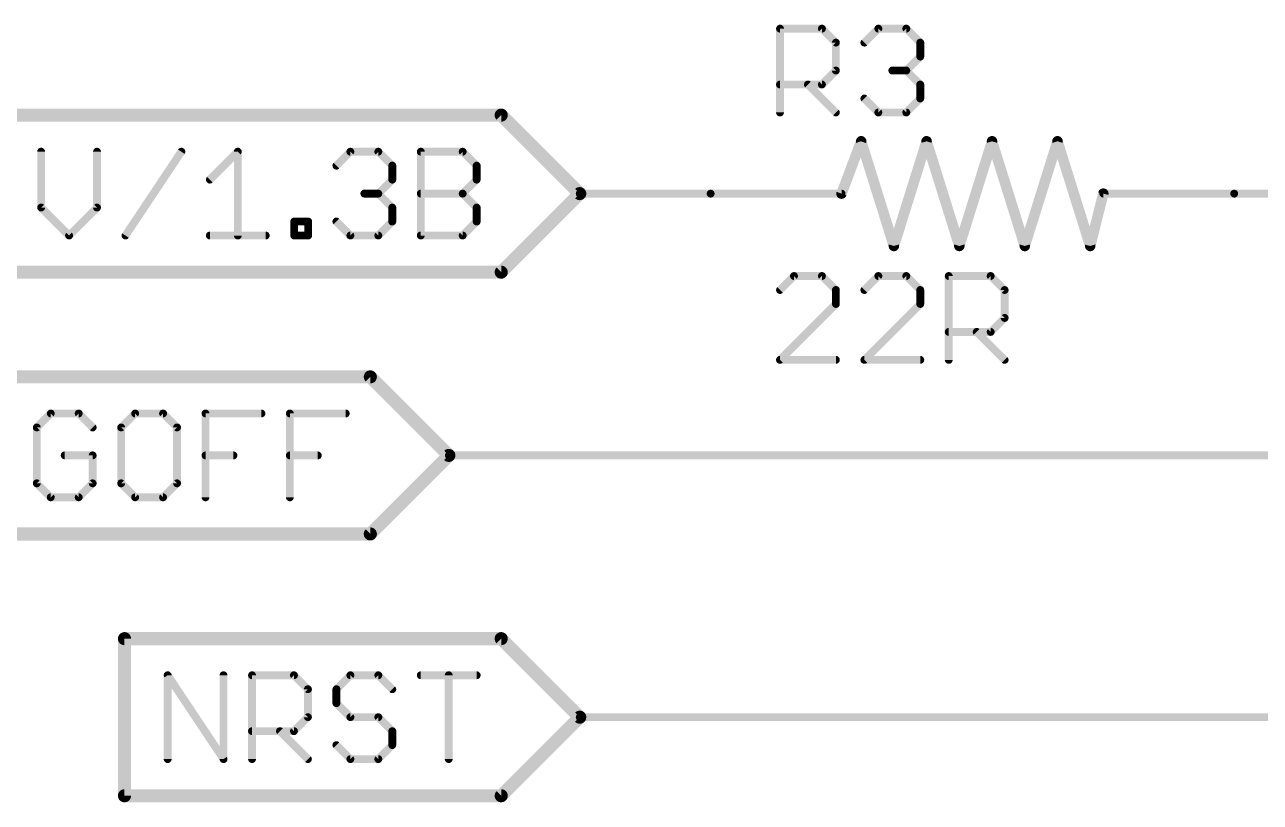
# Model space of a CAD drawing. Extents: x 0 to 388, y 0 to 261.
# Drawn here: x 45.11 to 69.09, y 171.07 to 186.16 of the extents above; entities that cross this region are included whole.
import ezdxf

# ---------------------------------------------------------------- set-up
doc = ezdxf.new("R2010")
doc.units = 0
for name, color, linetype in [('91', 94, 'CONTINUOUS'), ('94', 14, 'CONTINUOUS'), ('95', 251, 'CONTINUOUS'), ('96', 251, 'CONTINUOUS')]:
    doc.layers.add(name, color=color, linetype=linetype)

msp = doc.modelspace()

# ---------------------------------------------------------------- linework, layer by layer
at = {"layer": '91', "const_width": 0.1524}
for points in [[(58.42, 182.88), (55.88, 182.88)], [(73.66, 182.88), (68.58, 182.88)], [(76.2, 177.8), (53.34, 177.8)], [(81.28, 172.72), (55.88, 172.72)]]:
    msp.add_lwpolyline(points, dxfattribs=at)
at = {"layer": '91', "const_width": 0.0762}
for points in [[(55.88, 182.9181, 1), (55.88, 182.8419)], [(58.42, 182.8419, 1), (58.42, 182.9181)], [(68.58, 182.9181, 1), (68.58, 182.8419)], [(53.34, 177.8381, 1), (53.34, 177.7619)], [(55.88, 172.7581, 1), (55.88, 172.6819)]]:
    msp.add_lwpolyline(points, format="xyb", dxfattribs=at)
at = {"layer": '94'}
for points, const_width in [([(60.96, 182.88), (61.341, 183.896)], 0.2032), ([(61.341, 183.896), (61.976, 181.864)], 0.2032), ([(61.976, 181.864), (62.611, 183.896)], 0.2032), ([(62.611, 183.896), (63.246, 181.864)], 0.2032), ([(63.246, 181.864), (63.881, 183.896)], 0.2032), ([(63.881, 183.896), (64.516, 181.864)], 0.2032), ([(64.516, 181.864), (65.151, 183.896)], 0.2032), ([(65.151, 183.896), (65.786, 181.864)], 0.2032), ([(58.42, 182.88), (60.96, 182.88)], 0.1524), ([(65.786, 181.864), (66.04, 182.88)], 0.2032), ([(68.58, 182.88), (66.04, 182.88)], 0.1524)]:
    msp.add_lwpolyline(points, dxfattribs=dict(at, const_width=const_width))
for points, const_width in [([(61.3895, 183.9112, 1), (61.2925, 183.8808)], 0.1016), ([(61.3886, 183.8782, 1), (61.2934, 183.9138)], 0.1016), ([(62.6595, 183.9112, 1), (62.5625, 183.8808)], 0.1016), ([(62.6595, 183.8808, 1), (62.5625, 183.9112)], 0.1016), ([(63.9295, 183.9112, 1), (63.8325, 183.8808)], 0.1016), ([(63.9295, 183.8808, 1), (63.8325, 183.9112)], 0.1016), ([(65.1995, 183.9112, 1), (65.1025, 183.8808)], 0.1016), ([(65.1995, 183.8808, 1), (65.1025, 183.9112)], 0.1016), ([(58.42, 182.9181, 1), (58.42, 182.8419)], 0.0762), ([(60.9124, 182.8978, 1), (61.0076, 182.8622)], 0.1016), ([(60.96, 182.8419, 1), (60.96, 182.9181)], 0.0762), ([(66.0893, 182.8677, 1), (65.9907, 182.8923)], 0.1016), ([(66.04, 182.9181, 1), (66.04, 182.8419)], 0.0762), ([(68.58, 182.8419, 1), (68.58, 182.9181)], 0.0762), ([(61.9275, 181.8792, 1), (62.0245, 181.8488)], 0.1016), ([(61.9275, 181.8488, 1), (62.0245, 181.8792)], 0.1016), ([(63.1975, 181.8792, 1), (63.2945, 181.8488)], 0.1016), ([(63.1975, 181.8488, 1), (63.2945, 181.8792)], 0.1016), ([(64.4675, 181.8792, 1), (64.5645, 181.8488)], 0.1016), ([(64.4675, 181.8488, 1), (64.5645, 181.8792)], 0.1016), ([(65.7367, 181.8763, 1), (65.8353, 181.8517)], 0.1016), ([(65.7375, 181.8488, 1), (65.8345, 181.8792)], 0.1016)]:
    msp.add_lwpolyline(points, format="xyb", dxfattribs=dict(at, const_width=const_width))
at = {"layer": '95'}
for points, const_width in [([(59.7662, 184.4548), (59.7662, 186.0818)], 0.1524), ([(59.7662, 186.0818), (60.5797, 186.0818)], 0.1524), ([(60.5797, 186.0818), (60.8509, 185.8106)], 0.1524), ([(61.4034, 185.8106), (61.6745, 186.0818)], 0.1524), ([(61.6745, 186.0818), (62.2169, 186.0818)], 0.1524), ([(62.2169, 186.0818), (62.488, 185.8106)], 0.1524), ([(60.8509, 185.8106), (60.8509, 185.2683)], 0.1524), ([(62.488, 185.8106), (62.488, 185.5395)], 0.1524), ([(62.488, 185.5395), (62.2169, 185.2683)], 0.1524), ([(60.8509, 185.2683), (60.5797, 184.9971)], 0.1524), ([(62.2169, 185.2683), (61.9457, 185.2683)], 0.1524), ([(62.2169, 185.2683), (62.488, 184.9971)], 0.1524), ([(60.5797, 184.9971), (59.7662, 184.9971)], 0.1524), ([(60.3085, 184.9971), (60.8509, 184.4548)], 0.1524), ([(62.488, 184.9971), (62.488, 184.726)], 0.1524), ([(61.6745, 184.4548), (61.4034, 184.726)], 0.1524), ([(62.488, 184.726), (62.2169, 184.4548)], 0.1524), ([(54.356, 184.404), (29.8552, 184.404)], 0.254), ([(55.88, 182.88), (54.356, 184.404)], 0.254), ([(62.2169, 184.4548), (61.6745, 184.4548)], 0.1524), ([(45.4278, 183.6942), (45.4278, 182.6095)], 0.1524), ([(46.5125, 182.6095), (46.5125, 183.6942)], 0.1524), ([(47.065, 182.0672), (48.1496, 183.6942)], 0.1524), ([(48.7021, 183.1519), (49.2444, 183.6942)], 0.1524), ([(49.2444, 183.6942), (49.2444, 182.0672)], 0.1524), ([(51.1578, 183.423), (51.429, 183.6942)], 0.1524), ([(51.429, 183.6942), (51.9713, 183.6942)], 0.1524), ([(51.9713, 183.6942), (52.2425, 183.423)], 0.1524), ([(52.795, 182.0672), (52.795, 183.6942)], 0.1524), ([(52.795, 183.6942), (53.6085, 183.6942)], 0.1524), ([(53.6085, 183.6942), (53.8797, 183.423)], 0.1524), ([(52.2425, 183.423), (52.2425, 183.1519)], 0.1524), ([(53.8797, 183.423), (53.8797, 183.1519)], 0.1524), ([(52.2425, 183.1519), (51.9713, 182.8807)], 0.1524), ([(53.8797, 183.1519), (53.6085, 182.8807)], 0.1524), ([(51.9713, 182.8807), (51.7002, 182.8807)], 0.1524), ([(51.9713, 182.8807), (52.2425, 182.6095)], 0.1524), ([(52.795, 182.8807), (53.6085, 182.8807)], 0.1524), ([(53.6085, 182.8807), (53.8797, 182.6095)], 0.1524), ([(55.88, 182.88), (54.356, 181.356)], 0.254), ([(45.4278, 182.6095), (45.9701, 182.0672)], 0.1524), ([(45.9701, 182.0672), (46.5125, 182.6095)], 0.1524), ([(52.2425, 182.6095), (52.2425, 182.3384)], 0.1524), ([(53.8797, 182.6095), (53.8797, 182.3384)], 0.1524), ([(50.3393, 182.0672), (50.3393, 182.3384)], 0.1524), ([(50.3393, 182.3384), (50.6104, 182.3384)], 0.1524), ([(50.6104, 182.3384), (50.6104, 182.0672)], 0.1524), ([(51.429, 182.0672), (51.1578, 182.3384)], 0.1524), ([(52.2425, 182.3384), (51.9713, 182.0672)], 0.1524), ([(53.8797, 182.3384), (53.6085, 182.0672)], 0.1524), ([(48.7021, 182.0672), (49.7868, 182.0672)], 0.1524), ([(50.6104, 182.0672), (50.3393, 182.0672)], 0.1524), ([(51.9713, 182.0672), (51.429, 182.0672)], 0.1524), ([(53.6085, 182.0672), (52.795, 182.0672)], 0.1524), ([(54.356, 181.356), (29.8552, 181.356)], 0.254), ([(51.816, 179.324), (33.0453, 179.324)], 0.254), ([(53.34, 177.8), (51.816, 179.324)], 0.254), ([(45.6147, 178.6142), (45.3435, 178.343)], 0.1524), ([(46.157, 178.6142), (45.6147, 178.6142)], 0.1524), ([(46.4282, 178.343), (46.157, 178.6142)], 0.1524), ([(47.2519, 178.6142), (46.9807, 178.343)], 0.1524), ([(47.7942, 178.6142), (47.2519, 178.6142)], 0.1524), ([(48.0654, 178.343), (47.7942, 178.6142)], 0.1524), ([(48.6179, 176.9872), (48.6179, 178.6142)], 0.1524), ([(48.6179, 178.6142), (49.7025, 178.6142)], 0.1524), ([(50.255, 176.9872), (50.255, 178.6142)], 0.1524), ([(50.255, 178.6142), (51.3397, 178.6142)], 0.1524), ([(45.3435, 178.343), (45.3435, 177.2584)], 0.1524), ([(46.9807, 178.343), (46.9807, 177.2584)], 0.1524), ([(48.0654, 177.2584), (48.0654, 178.343)], 0.1524), ([(53.34, 177.8), (51.816, 176.276)], 0.254), ([(46.4282, 177.8007), (45.8859, 177.8007)], 0.1524), ([(46.4282, 177.2584), (46.4282, 177.8007)], 0.1524), ([(48.6179, 177.8007), (49.1602, 177.8007)], 0.1524), ([(50.255, 177.8007), (50.7973, 177.8007)], 0.1524), ([(45.3435, 177.2584), (45.6147, 176.9872)], 0.1524), ([(46.157, 176.9872), (46.4282, 177.2584)], 0.1524), ([(46.9807, 177.2584), (47.2519, 176.9872)], 0.1524), ([(47.7942, 176.9872), (48.0654, 177.2584)], 0.1524), ([(45.6147, 176.9872), (46.157, 176.9872)], 0.1524), ([(47.2519, 176.9872), (47.7942, 176.9872)], 0.1524), ([(51.816, 176.276), (33.0453, 176.276)], 0.254), ([(54.356, 174.244), (47.0454, 174.244)], 0.254), ([(47.0454, 171.196), (47.0454, 174.244)], 0.254), ([(55.88, 172.72), (54.356, 174.244)], 0.254), ([(47.8836, 171.9072), (47.8836, 173.5342)], 0.1524), ([(47.8836, 173.5342), (48.9682, 171.9072)], 0.1524), ([(48.9682, 171.9072), (48.9682, 173.5342)], 0.1524), ([(49.5207, 171.9072), (49.5207, 173.5342)], 0.1524), ([(49.5207, 173.5342), (50.3342, 173.5342)], 0.1524), ([(50.3342, 173.5342), (50.6054, 173.263)], 0.1524), ([(51.429, 173.5342), (51.1579, 173.263)], 0.1524), ([(51.9714, 173.5342), (51.429, 173.5342)], 0.1524), ([(52.2425, 173.263), (51.9714, 173.5342)], 0.1524), ([(52.795, 173.5342), (53.8797, 173.5342)], 0.1524), ([(53.3374, 171.9072), (53.3374, 173.5342)], 0.1524), ([(50.6054, 173.263), (50.6054, 172.7207)], 0.1524), ([(51.1579, 173.263), (51.1579, 172.9919)], 0.1524), ([(51.1579, 172.9919), (51.429, 172.7207)], 0.1524), ([(50.6054, 172.7207), (50.3342, 172.4495)], 0.1524), ([(51.429, 172.7207), (51.9714, 172.7207)], 0.1524), ([(51.9714, 172.7207), (52.2425, 172.4495)], 0.1524), ([(55.88, 172.72), (54.356, 171.196)], 0.254), ([(50.3342, 172.4495), (49.5207, 172.4495)], 0.1524), ([(50.0631, 172.4495), (50.6054, 171.9072)], 0.1524), ([(52.2425, 172.4495), (52.2425, 172.1784)], 0.1524), ([(51.429, 171.9072), (51.1579, 172.1784)], 0.1524), ([(52.2425, 172.1784), (51.9714, 171.9072)], 0.1524), ([(51.9714, 171.9072), (51.429, 171.9072)], 0.1524), ([(54.356, 171.196), (47.0454, 171.196)], 0.254)]:
    msp.add_lwpolyline(points, dxfattribs=dict(at, const_width=const_width))
for points, const_width in [([(59.8043, 186.0818, 1), (59.7281, 186.0818)], 0.0762), ([(59.7662, 186.1199, 1), (59.7662, 186.0437)], 0.0762), ([(60.6066, 186.1087, 1), (60.5528, 186.0548)], 0.0762), ([(60.5797, 186.0437, 1), (60.5797, 186.1199)], 0.0762), ([(61.6745, 186.1199, 1), (61.6745, 186.0437)], 0.0762), ([(61.7015, 186.0548, 1), (61.6476, 186.1087)], 0.0762), ([(62.2438, 186.1087, 1), (62.1899, 186.0548)], 0.0762), ([(62.2169, 186.0437, 1), (62.2169, 186.1199)], 0.0762), ([(60.889, 185.8106, 1), (60.8128, 185.8106)], 0.0762), ([(60.8239, 185.7837, 1), (60.8778, 185.8376)], 0.0762), ([(61.3764, 185.8376, 1), (61.4303, 185.7837)], 0.0762), ([(62.5261, 185.8106, 1), (62.4499, 185.8106)], 0.0762), ([(62.4611, 185.7837, 1), (62.515, 185.8376)], 0.0762), ([(62.515, 185.5125, 1), (62.4611, 185.5664)], 0.0762), ([(60.8778, 185.2414, 1), (60.8239, 185.2952)], 0.0762), ([(61.9457, 185.3064, 1), (61.9457, 185.2302)], 0.0762), ([(62.2438, 185.2952, 1), (62.1899, 185.2414)], 0.0762), ([(62.2169, 185.2302, 1), (62.2169, 185.3064)], 0.0762), ([(62.4499, 185.5395, 1), (62.5261, 185.5395)], 0.0762), ([(60.8128, 185.2683, 1), (60.889, 185.2683)], 0.0762), ([(62.1899, 185.2952, 1), (62.2438, 185.2414)], 0.0762), ([(59.7662, 185.0352, 1), (59.7662, 184.959)], 0.0762), ([(60.3355, 185.0241, 1), (60.2816, 184.9702)], 0.0762), ([(60.5528, 185.0241, 1), (60.6066, 184.9702)], 0.0762), ([(60.5797, 184.959, 1), (60.5797, 185.0352)], 0.0762), ([(62.5261, 184.9971, 1), (62.4499, 184.9971)], 0.0762), ([(62.4611, 184.9702, 1), (62.515, 185.0241)], 0.0762), ([(61.4303, 184.7529, 1), (61.3764, 184.699)], 0.0762), ([(62.4499, 184.726, 1), (62.5261, 184.726)], 0.0762), ([(62.515, 184.699, 1), (62.4611, 184.7529)], 0.0762), ([(54.4009, 184.4489, 1), (54.3111, 184.3591)], 0.127), ([(54.356, 184.3405, 1), (54.356, 184.4675)], 0.127), ([(59.7281, 184.4548, 1), (59.8043, 184.4548)], 0.0762), ([(60.8239, 184.4279, 1), (60.8778, 184.4817)], 0.0762), ([(61.6745, 184.4929, 1), (61.6745, 184.4167)], 0.0762), ([(61.6476, 184.4279, 1), (61.7015, 184.4817)], 0.0762), ([(62.1899, 184.4817, 1), (62.2438, 184.4279)], 0.0762), ([(62.2169, 184.4167, 1), (62.2169, 184.4929)], 0.0762), ([(45.4659, 183.6942, 1), (45.3897, 183.6942)], 0.0762), ([(46.5506, 183.6942, 1), (46.4744, 183.6942)], 0.0762), ([(48.1813, 183.6731, 1), (48.1179, 183.7153)], 0.0762), ([(49.2825, 183.6942, 1), (49.2063, 183.6942)], 0.0762), ([(49.2714, 183.6672, 1), (49.2175, 183.7211)], 0.0762), ([(51.429, 183.7323, 1), (51.429, 183.6561)], 0.0762), ([(51.4559, 183.6672, 1), (51.4021, 183.7211)], 0.0762), ([(51.9983, 183.7211, 1), (51.9444, 183.6672)], 0.0762), ([(51.9713, 183.6561, 1), (51.9713, 183.7323)], 0.0762), ([(52.8331, 183.6942, 1), (52.7569, 183.6942)], 0.0762), ([(52.795, 183.7323, 1), (52.795, 183.6561)], 0.0762), ([(53.6354, 183.7211, 1), (53.5816, 183.6672)], 0.0762), ([(53.6085, 183.6561, 1), (53.6085, 183.7323)], 0.0762), ([(51.1309, 183.45, 1), (51.1848, 183.3961)], 0.0762), ([(52.2806, 183.423, 1), (52.2044, 183.423)], 0.0762), ([(52.2156, 183.3961, 1), (52.2694, 183.45)], 0.0762), ([(53.9178, 183.423, 1), (53.8416, 183.423)], 0.0762), ([(53.8527, 183.3961, 1), (53.9066, 183.45)], 0.0762), ([(48.6752, 183.1788, 1), (48.7291, 183.1249)], 0.0762), ([(52.2044, 183.1519, 1), (52.2806, 183.1519)], 0.0762), ([(52.2694, 183.1249, 1), (52.2156, 183.1788)], 0.0762), ([(53.8416, 183.1519, 1), (53.9178, 183.1519)], 0.0762), ([(53.9066, 183.1249, 1), (53.8527, 183.1788)], 0.0762), ([(51.7002, 182.9188, 1), (51.7002, 182.8426)], 0.0762), ([(51.9983, 182.9076, 1), (51.9444, 182.8538)], 0.0762), ([(51.9444, 182.9076, 1), (51.9983, 182.8538)], 0.0762), ([(51.9713, 182.8426, 1), (51.9713, 182.9188)], 0.0762), ([(52.795, 182.9188, 1), (52.795, 182.8426)], 0.0762), ([(53.6354, 182.9076, 1), (53.5816, 182.8538)], 0.0762), ([(53.5816, 182.9076, 1), (53.6354, 182.8538)], 0.0762), ([(53.6085, 182.8426, 1), (53.6085, 182.9188)], 0.0762), ([(55.9249, 182.8351, 1), (55.8351, 182.9249)], 0.127), ([(55.8351, 182.8351, 1), (55.9249, 182.9249)], 0.127), ([(45.4547, 182.6365, 1), (45.4009, 182.5826)], 0.0762), ([(45.3897, 182.6095, 1), (45.4659, 182.6095)], 0.0762), ([(46.4744, 182.6095, 1), (46.5506, 182.6095)], 0.0762), ([(46.5394, 182.5826, 1), (46.4855, 182.6365)], 0.0762), ([(52.2806, 182.6095, 1), (52.2044, 182.6095)], 0.0762), ([(52.2156, 182.5826, 1), (52.2694, 182.6365)], 0.0762), ([(53.9178, 182.6095, 1), (53.8416, 182.6095)], 0.0762), ([(53.8527, 182.5826, 1), (53.9066, 182.6365)], 0.0762), ([(50.3774, 182.3384, 1), (50.3012, 182.3384)], 0.0762), ([(50.3393, 182.3765, 1), (50.3393, 182.3003)], 0.0762), ([(50.6485, 182.3384, 1), (50.5723, 182.3384)], 0.0762), ([(50.6104, 182.3003, 1), (50.6104, 182.3765)], 0.0762), ([(51.1848, 182.3653, 1), (51.1309, 182.3114)], 0.0762), ([(52.2044, 182.3384, 1), (52.2806, 182.3384)], 0.0762), ([(52.2694, 182.3114, 1), (52.2156, 182.3653)], 0.0762), ([(53.8416, 182.3384, 1), (53.9178, 182.3384)], 0.0762), ([(53.9066, 182.3114, 1), (53.8527, 182.3653)], 0.0762), ([(45.9432, 182.0941, 1), (45.9971, 182.0403)], 0.0762), ([(45.9432, 182.0403, 1), (45.9971, 182.0941)], 0.0762), ([(47.0333, 182.0883, 1), (47.0967, 182.0461)], 0.0762), ([(48.7021, 182.1053, 1), (48.7021, 182.0291)], 0.0762), ([(49.2063, 182.0672, 1), (49.2825, 182.0672)], 0.0762), ([(49.7868, 182.0291, 1), (49.7868, 182.1053)], 0.0762), ([(50.3393, 182.1053, 1), (50.3393, 182.0291)], 0.0762), ([(50.3012, 182.0672, 1), (50.3774, 182.0672)], 0.0762), ([(50.5723, 182.0672, 1), (50.6485, 182.0672)], 0.0762), ([(50.6104, 182.0291, 1), (50.6104, 182.1053)], 0.0762), ([(51.429, 182.1053, 1), (51.429, 182.0291)], 0.0762), ([(51.4021, 182.0403, 1), (51.4559, 182.0941)], 0.0762), ([(51.9444, 182.0941, 1), (51.9983, 182.0403)], 0.0762), ([(51.9713, 182.0291, 1), (51.9713, 182.1053)], 0.0762), ([(52.795, 182.1053, 1), (52.795, 182.0291)], 0.0762), ([(52.7569, 182.0672, 1), (52.8331, 182.0672)], 0.0762), ([(53.5816, 182.0941, 1), (53.6354, 182.0403)], 0.0762), ([(53.6085, 182.0291, 1), (53.6085, 182.1053)], 0.0762), ([(54.3111, 181.4009, 1), (54.4009, 181.3111)], 0.127), ([(54.356, 181.2925, 1), (54.356, 181.4195)], 0.127), ([(51.8609, 179.3689, 1), (51.7711, 179.2791)], 0.127), ([(51.816, 179.2605, 1), (51.816, 179.3875)], 0.127), ([(45.6147, 178.6523, 1), (45.6147, 178.5761)], 0.0762), ([(45.6416, 178.5872, 1), (45.5878, 178.6411)], 0.0762), ([(46.184, 178.6411, 1), (46.1301, 178.5872)], 0.0762), ([(46.157, 178.5761, 1), (46.157, 178.6523)], 0.0762), ([(47.2519, 178.6523, 1), (47.2519, 178.5761)], 0.0762), ([(47.2788, 178.5872, 1), (47.2249, 178.6411)], 0.0762), ([(47.8211, 178.6411, 1), (47.7673, 178.5872)], 0.0762), ([(47.7942, 178.5761, 1), (47.7942, 178.6523)], 0.0762), ([(48.656, 178.6142, 1), (48.5798, 178.6142)], 0.0762), ([(48.6179, 178.6523, 1), (48.6179, 178.5761)], 0.0762), ([(49.7025, 178.5761, 1), (49.7025, 178.6523)], 0.0762), ([(50.2931, 178.6142, 1), (50.2169, 178.6142)], 0.0762), ([(50.255, 178.6523, 1), (50.255, 178.5761)], 0.0762), ([(51.3397, 178.5761, 1), (51.3397, 178.6523)], 0.0762), ([(45.3816, 178.343, 1), (45.3054, 178.343)], 0.0762), ([(45.3166, 178.37, 1), (45.3705, 178.3161)], 0.0762), ([(46.4013, 178.3161, 1), (46.4551, 178.37)], 0.0762), ([(47.0188, 178.343, 1), (46.9426, 178.343)], 0.0762), ([(46.9538, 178.37, 1), (47.0076, 178.3161)], 0.0762), ([(48.1035, 178.343, 1), (48.0273, 178.343)], 0.0762), ([(48.0384, 178.3161, 1), (48.0923, 178.37)], 0.0762), ([(53.3849, 177.7551, 1), (53.2951, 177.8449)], 0.127), ([(53.2951, 177.7551, 1), (53.3849, 177.8449)], 0.127), ([(45.8859, 177.8388, 1), (45.8859, 177.7626)], 0.0762), ([(46.4663, 177.8007, 1), (46.3901, 177.8007)], 0.0762), ([(46.4282, 177.7626, 1), (46.4282, 177.8388)], 0.0762), ([(48.6179, 177.8388, 1), (48.6179, 177.7626)], 0.0762), ([(49.1602, 177.7626, 1), (49.1602, 177.8388)], 0.0762), ([(50.255, 177.8388, 1), (50.255, 177.7626)], 0.0762), ([(50.7973, 177.7626, 1), (50.7973, 177.8388)], 0.0762), ([(45.3705, 177.2853, 1), (45.3166, 177.2314)], 0.0762), ([(45.3054, 177.2584, 1), (45.3816, 177.2584)], 0.0762), ([(46.3901, 177.2584, 1), (46.4663, 177.2584)], 0.0762), ([(46.4551, 177.2314, 1), (46.4013, 177.2853)], 0.0762), ([(47.0076, 177.2853, 1), (46.9538, 177.2314)], 0.0762), ([(46.9426, 177.2584, 1), (47.0188, 177.2584)], 0.0762), ([(48.0273, 177.2584, 1), (48.1035, 177.2584)], 0.0762), ([(48.0923, 177.2314, 1), (48.0384, 177.2853)], 0.0762), ([(45.6147, 177.0253, 1), (45.6147, 176.9491)], 0.0762), ([(45.5878, 176.9603, 1), (45.6416, 177.0141)], 0.0762), ([(46.1301, 177.0141, 1), (46.184, 176.9603)], 0.0762), ([(46.157, 176.9491, 1), (46.157, 177.0253)], 0.0762), ([(47.2519, 177.0253, 1), (47.2519, 176.9491)], 0.0762), ([(47.2249, 176.9603, 1), (47.2788, 177.0141)], 0.0762), ([(47.7673, 177.0141, 1), (47.8211, 176.9603)], 0.0762), ([(47.7942, 176.9491, 1), (47.7942, 177.0253)], 0.0762), ([(48.5798, 176.9872, 1), (48.656, 176.9872)], 0.0762), ([(50.2169, 176.9872, 1), (50.2931, 176.9872)], 0.0762), ([(51.7711, 176.3209, 1), (51.8609, 176.2311)], 0.127), ([(51.816, 176.2125, 1), (51.816, 176.3395)], 0.127), ([(47.0454, 174.3075, 1), (47.0454, 174.1805)], 0.127), ([(47.1089, 174.244, 1), (46.9819, 174.244)], 0.127), ([(54.4009, 174.2889, 1), (54.3111, 174.1991)], 0.127), ([(54.356, 174.1805, 1), (54.356, 174.3075)], 0.127), ([(47.9217, 173.5342, 1), (47.8455, 173.5342)], 0.0762), ([(47.9153, 173.5553, 1), (47.8519, 173.5131)], 0.0762), ([(49.0063, 173.5342, 1), (48.9301, 173.5342)], 0.0762), ([(49.5588, 173.5342, 1), (49.4826, 173.5342)], 0.0762), ([(49.5207, 173.5723, 1), (49.5207, 173.4961)], 0.0762), ([(50.3612, 173.5611, 1), (50.3073, 173.5072)], 0.0762), ([(50.3342, 173.4961, 1), (50.3342, 173.5723)], 0.0762), ([(51.429, 173.5723, 1), (51.429, 173.4961)], 0.0762), ([(51.456, 173.5072, 1), (51.4021, 173.5611)], 0.0762), ([(51.9983, 173.5611, 1), (51.9444, 173.5072)], 0.0762), ([(51.9714, 173.4961, 1), (51.9714, 173.5723)], 0.0762), ([(52.795, 173.5723, 1), (52.795, 173.4961)], 0.0762), ([(53.3755, 173.5342, 1), (53.2993, 173.5342)], 0.0762), ([(53.8797, 173.4961, 1), (53.8797, 173.5723)], 0.0762), ([(50.6435, 173.263, 1), (50.5673, 173.263)], 0.0762), ([(50.5784, 173.2361, 1), (50.6323, 173.29)], 0.0762), ([(51.1309, 173.29, 1), (51.1848, 173.2361)], 0.0762), ([(51.196, 173.263, 1), (51.1198, 173.263)], 0.0762), ([(52.2156, 173.2361, 1), (52.2695, 173.29)], 0.0762), ([(51.1848, 173.0188, 1), (51.1309, 172.9649)], 0.0762), ([(51.1198, 172.9919, 1), (51.196, 172.9919)], 0.0762), ([(50.5673, 172.7207, 1), (50.6435, 172.7207)], 0.0762), ([(50.6323, 172.6938, 1), (50.5784, 172.7476)], 0.0762), ([(51.429, 172.7588, 1), (51.429, 172.6826)], 0.0762), ([(51.4021, 172.6938, 1), (51.456, 172.7476)], 0.0762), ([(51.9983, 172.7476, 1), (51.9444, 172.6938)], 0.0762), ([(51.9714, 172.6826, 1), (51.9714, 172.7588)], 0.0762), ([(55.9249, 172.6751, 1), (55.8351, 172.7649)], 0.127), ([(55.8351, 172.6751, 1), (55.9249, 172.7649)], 0.127), ([(49.5207, 172.4876, 1), (49.5207, 172.4114)], 0.0762), ([(50.09, 172.4765, 1), (50.0361, 172.4226)], 0.0762), ([(50.3073, 172.4765, 1), (50.3612, 172.4226)], 0.0762), ([(50.3342, 172.4114, 1), (50.3342, 172.4876)], 0.0762), ([(52.2806, 172.4495, 1), (52.2044, 172.4495)], 0.0762), ([(52.2156, 172.4226, 1), (52.2695, 172.4765)], 0.0762), ([(51.1848, 172.2053, 1), (51.1309, 172.1514)], 0.0762), ([(52.2044, 172.1784, 1), (52.2806, 172.1784)], 0.0762), ([(52.2695, 172.1514, 1), (52.2156, 172.2053)], 0.0762), ([(47.8455, 171.9072, 1), (47.9217, 171.9072)], 0.0762), ([(48.9301, 171.9072, 1), (49.0063, 171.9072)], 0.0762), ([(48.9365, 171.8861, 1), (48.9999, 171.9283)], 0.0762), ([(49.4826, 171.9072, 1), (49.5588, 171.9072)], 0.0762), ([(50.5784, 171.8803, 1), (50.6323, 171.9341)], 0.0762), ([(51.429, 171.9453, 1), (51.429, 171.8691)], 0.0762), ([(51.4021, 171.8803, 1), (51.456, 171.9341)], 0.0762), ([(51.9444, 171.9341, 1), (51.9983, 171.8803)], 0.0762), ([(51.9714, 171.8691, 1), (51.9714, 171.9453)], 0.0762), ([(53.2993, 171.9072, 1), (53.3755, 171.9072)], 0.0762), ([(47.0454, 171.2595, 1), (47.0454, 171.1325)], 0.127), ([(46.9819, 171.196, 1), (47.1089, 171.196)], 0.127), ([(54.3111, 171.2409, 1), (54.4009, 171.1511)], 0.127), ([(54.356, 171.1325, 1), (54.356, 171.2595)], 0.127)]:
    msp.add_lwpolyline(points, format="xyb", dxfattribs=dict(at, const_width=const_width))
at = {"layer": '96', "const_width": 0.1524}
for points in [[(60.0374, 181.2812), (59.7662, 181.01)], [(60.5797, 181.2812), (60.0374, 181.2812)], [(60.8509, 181.01), (60.5797, 181.2812)], [(61.6745, 181.2812), (61.4034, 181.01)], [(62.2169, 181.2812), (61.6745, 181.2812)], [(62.488, 181.01), (62.2169, 181.2812)], [(63.0405, 179.6542), (63.0405, 181.2812)], [(63.0405, 181.2812), (63.854, 181.2812)], [(63.854, 181.2812), (64.1252, 181.01)], [(60.8509, 180.7389), (60.8509, 181.01)], [(62.488, 180.7389), (62.488, 181.01)], [(64.1252, 181.01), (64.1252, 180.4677)], [(59.7662, 179.6542), (60.8509, 180.7389)], [(61.4034, 179.6542), (62.488, 180.7389)], [(64.1252, 180.4677), (63.854, 180.1965)], [(63.854, 180.1965), (63.0405, 180.1965)], [(63.5828, 180.1965), (64.1252, 179.6542)], [(60.8509, 179.6542), (59.7662, 179.6542)], [(62.488, 179.6542), (61.4034, 179.6542)]]:
    msp.add_lwpolyline(points, dxfattribs=at)
at = {"layer": '96', "const_width": 0.0762}
for points in [[(60.0374, 181.3193, 1), (60.0374, 181.2431)], [(60.0643, 181.2542, 1), (60.0104, 181.3081)], [(60.6066, 181.3081, 1), (60.5528, 181.2542)], [(60.5797, 181.2431, 1), (60.5797, 181.3193)], [(61.6745, 181.3193, 1), (61.6745, 181.2431)], [(61.7015, 181.2542, 1), (61.6476, 181.3081)], [(62.2438, 181.3081, 1), (62.1899, 181.2542)], [(62.2169, 181.2431, 1), (62.2169, 181.3193)], [(63.0786, 181.2812, 1), (63.0024, 181.2812)], [(63.0405, 181.3193, 1), (63.0405, 181.2431)], [(63.8809, 181.3081, 1), (63.8271, 181.2542)], [(63.854, 181.2431, 1), (63.854, 181.3193)], [(59.7393, 181.037, 1), (59.7931, 180.9831)], [(60.889, 181.01, 1), (60.8128, 181.01)], [(60.8239, 180.9831, 1), (60.8778, 181.037)], [(61.3764, 181.037, 1), (61.4303, 180.9831)], [(62.5261, 181.01, 1), (62.4499, 181.01)], [(62.4611, 180.9831, 1), (62.515, 181.037)], [(64.1633, 181.01, 1), (64.0871, 181.01)], [(64.0982, 180.9831, 1), (64.1521, 181.037)], [(60.8778, 180.7119, 1), (60.8239, 180.7658)], [(62.515, 180.7119, 1), (62.4611, 180.7658)], [(60.8128, 180.7389, 1), (60.889, 180.7389)], [(62.4499, 180.7389, 1), (62.5261, 180.7389)], [(64.0871, 180.4677, 1), (64.1633, 180.4677)], [(64.1521, 180.4408, 1), (64.0982, 180.4946)], [(63.0405, 180.2346, 1), (63.0405, 180.1584)], [(63.6098, 180.2235, 1), (63.5559, 180.1696)], [(63.8271, 180.2235, 1), (63.8809, 180.1696)], [(63.854, 180.1584, 1), (63.854, 180.2346)], [(59.7662, 179.6923, 1), (59.7662, 179.6161)], [(59.7393, 179.6811, 1), (59.7931, 179.6273)], [(60.8509, 179.6161, 1), (60.8509, 179.6923)], [(61.4034, 179.6923, 1), (61.4034, 179.6161)], [(61.3764, 179.6811, 1), (61.4303, 179.6273)], [(62.488, 179.6161, 1), (62.488, 179.6923)], [(63.0024, 179.6542, 1), (63.0786, 179.6542)], [(64.0982, 179.6273, 1), (64.1521, 179.6811)]]:
    msp.add_lwpolyline(points, format="xyb", dxfattribs=at)

doc.saveas('drawing.dxf')
